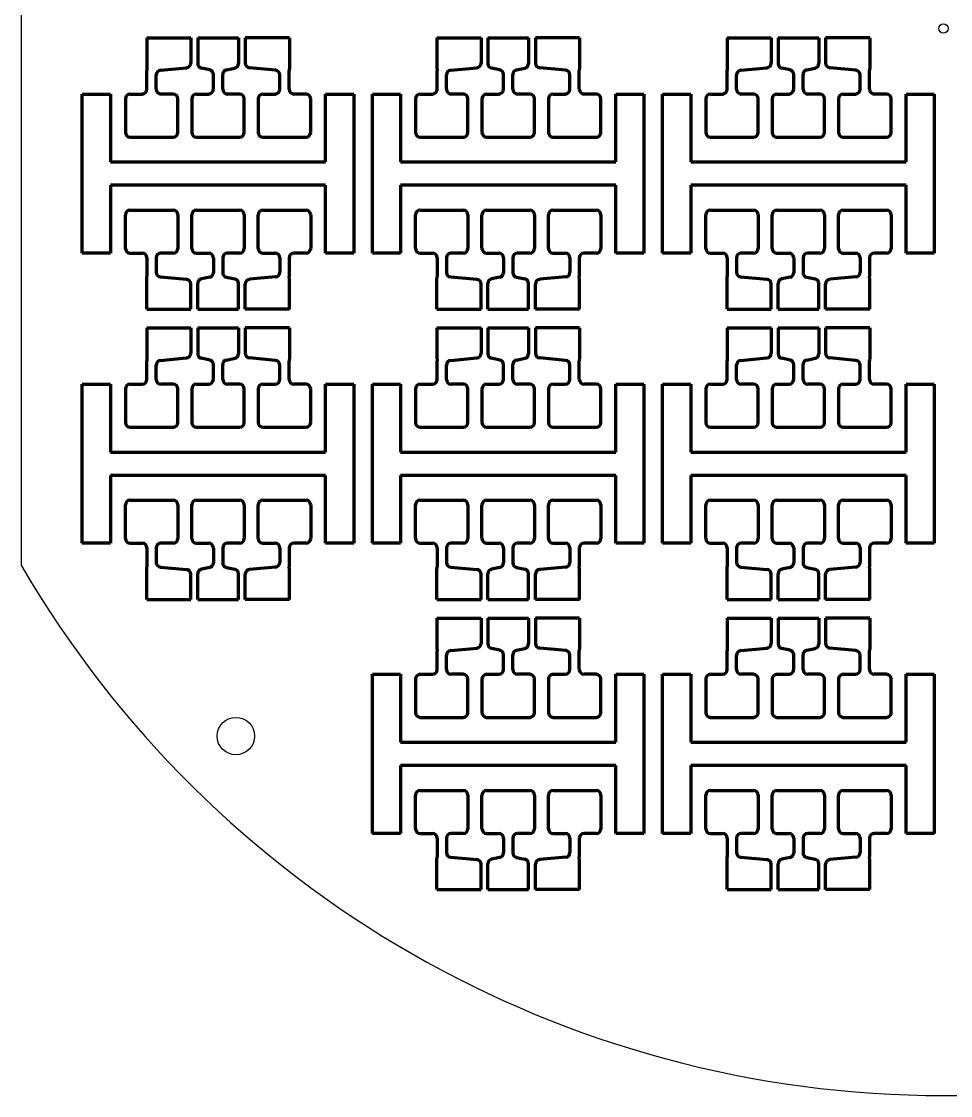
# Model space of a CAD drawing. Header units: millimetres. Extents: x 2005 to 2202, y 1694 to 1922.
# Drawn here: x 2005.4 to 2104.6, y 1693.7 to 1808.5 of the extents above; entities that cross this region are included whole.
import ezdxf

# ---------------------------------------------------------------- set-up
doc = ezdxf.new("R2010")
doc.units = ezdxf.units.MM
doc.layers.add('mask_hole', color=100, linetype='Continuous')
doc.layers.add('mask_outline', color=10, linetype='Continuous')
doc.layers.add('mask_stencil', color=30, linetype='Continuous', lineweight=70)

msp = doc.modelspace()

# ---------------------------------------------------------------- linework, layer by layer
at = {"layer": 'mask_hole'}
for centre, radius in [((2103.89, 1807.73), 0.5), ((2028.3, 1732.13), 2)]:
    msp.add_circle(centre, radius, dxfattribs=at)
at = {"layer": 'mask_outline'}
msp.add_line((2005.39, 1750.33), (2005.39, 1865.13), dxfattribs=at)
msp.add_arc((2103.89, 1807.73), 114, 210.2314, 329.7768, dxfattribs=at)
at = {"layer": 'mask_stencil'}
for p, q in [((2018.77, 1806.73), (2023.49, 1806.73)), ((2018.77, 1806.73), (2018.77, 1803.57)), ((2023.49, 1806.73), (2023.49, 1804.03)), ((2024.22, 1806.73), (2028.57, 1806.73)), ((2024.22, 1806.73), (2024.22, 1803.98)), ((2028.57, 1806.73), (2028.57, 1803.98)), ((2034.01, 1806.73), (2029.3, 1806.73)), ((2029.3, 1806.73), (2029.3, 1804.03)), ((2034.01, 1806.73), (2034.01, 1803.57)), ((2049.77, 1806.73), (2054.49, 1806.73)), ((2049.77, 1806.73), (2049.77, 1803.57)), ((2054.49, 1806.73), (2054.49, 1804.03)), ((2055.22, 1806.73), (2059.57, 1806.73)), ((2055.22, 1806.73), (2055.22, 1803.98)), ((2059.57, 1806.73), (2059.57, 1803.98)), ((2065.01, 1806.73), (2060.3, 1806.73)), ((2060.3, 1806.73), (2060.3, 1804.03)), ((2065.01, 1806.73), (2065.01, 1803.57)), ((2080.77, 1806.73), (2085.49, 1806.73)), ((2080.77, 1806.73), (2080.77, 1803.57)), ((2085.49, 1806.73), (2085.49, 1804.03)), ((2086.22, 1806.73), (2090.57, 1806.73)), ((2086.22, 1806.73), (2086.22, 1803.98)), ((2090.57, 1806.73), (2090.57, 1803.98)), ((2096.01, 1806.73), (2091.3, 1806.73)), ((2091.3, 1806.73), (2091.3, 1804.03)), ((2096.01, 1806.73), (2096.01, 1803.57)), ((2018.77, 1803.57), (2018.79, 1803.23)), ((2018.79, 1801.23), (2018.79, 1803.23)), ((2019.79, 1801.23), (2019.79, 1802.77)), ((2020.25, 1803.27), (2023.03, 1803.53)), ((2025.5, 1803.31), (2024.62, 1803.49)), ((2025.89, 1801.23), (2025.89, 1802.82)), ((2026.89, 1801.23), (2026.89, 1802.82)), ((2027.29, 1803.31), (2028.17, 1803.49)), ((2032.54, 1803.27), (2029.76, 1803.53)), ((2032.99, 1801.23), (2032.99, 1802.77)), ((2034.01, 1803.57), (2033.99, 1803.23)), ((2033.99, 1801.23), (2033.99, 1803.23)), ((2049.77, 1803.57), (2049.79, 1803.23)), ((2049.79, 1801.23), (2049.79, 1803.23)), ((2050.79, 1801.23), (2050.79, 1802.77)), ((2051.25, 1803.27), (2054.03, 1803.53)), ((2056.5, 1803.31), (2055.62, 1803.49)), ((2056.89, 1801.23), (2056.89, 1802.82)), ((2057.89, 1801.23), (2057.89, 1802.82)), ((2058.29, 1803.31), (2059.17, 1803.49)), ((2063.54, 1803.27), (2060.76, 1803.53)), ((2063.99, 1801.23), (2063.99, 1802.77)), ((2065.01, 1803.57), (2064.99, 1803.23)), ((2064.99, 1801.23), (2064.99, 1803.23)), ((2080.77, 1803.57), (2080.79, 1803.23)), ((2080.79, 1801.23), (2080.79, 1803.23)), ((2081.79, 1801.23), (2081.79, 1802.77)), ((2082.25, 1803.27), (2085.03, 1803.53)), ((2087.5, 1803.31), (2086.62, 1803.49)), ((2087.89, 1801.23), (2087.89, 1802.82)), ((2088.89, 1801.23), (2088.89, 1802.82)), ((2089.29, 1803.31), (2090.17, 1803.49)), ((2094.54, 1803.27), (2091.76, 1803.53)), ((2094.99, 1801.23), (2094.99, 1802.77)), ((2096.01, 1803.57), (2095.99, 1803.23)), ((2095.99, 1801.23), (2095.99, 1803.23)), ((2011.89, 1800.73), (2014.89, 1800.73)), ((2011.89, 1783.73), (2011.89, 1800.73)), ((2014.89, 1800.73), (2014.89, 1793.48)), ((2016.99, 1800.73), (2018.29, 1800.73)), ((2021.59, 1800.73), (2020.29, 1800.73)), ((2024.09, 1800.73), (2025.39, 1800.73)), ((2028.69, 1800.73), (2027.39, 1800.73)), ((2031.19, 1800.73), (2032.49, 1800.73)), ((2035.79, 1800.73), (2034.49, 1800.73)), ((2037.89, 1793.48), (2037.89, 1800.73)), ((2037.89, 1800.73), (2040.89, 1800.73)), ((2040.89, 1800.73), (2040.89, 1783.73)), ((2042.89, 1800.73), (2045.89, 1800.73)), ((2042.89, 1783.73), (2042.89, 1800.73)), ((2045.89, 1800.73), (2045.89, 1793.48)), ((2047.99, 1800.73), (2049.29, 1800.73)), ((2052.59, 1800.73), (2051.29, 1800.73)), ((2055.09, 1800.73), (2056.39, 1800.73)), ((2059.69, 1800.73), (2058.39, 1800.73)), ((2062.19, 1800.73), (2063.49, 1800.73)), ((2066.79, 1800.73), (2065.49, 1800.73)), ((2068.89, 1793.48), (2068.89, 1800.73)), ((2068.89, 1800.73), (2071.89, 1800.73)), ((2071.89, 1800.73), (2071.89, 1783.73)), ((2073.89, 1800.73), (2076.89, 1800.73)), ((2073.89, 1783.73), (2073.89, 1800.73)), ((2076.89, 1800.73), (2076.89, 1793.48)), ((2078.99, 1800.73), (2080.29, 1800.73)), ((2083.59, 1800.73), (2082.29, 1800.73)), ((2086.09, 1800.73), (2087.39, 1800.73)), ((2090.69, 1800.73), (2089.39, 1800.73)), ((2093.19, 1800.73), (2094.49, 1800.73)), ((2097.79, 1800.73), (2096.49, 1800.73)), ((2099.89, 1793.48), (2099.89, 1800.73)), ((2099.89, 1800.73), (2102.89, 1800.73)), ((2102.89, 1800.73), (2102.89, 1783.73)), ((2016.49, 1800.23), (2016.49, 1796.63)), ((2022.09, 1796.63), (2022.09, 1800.23)), ((2023.59, 1800.23), (2023.59, 1796.63)), ((2029.19, 1796.63), (2029.19, 1800.23)), ((2030.69, 1800.23), (2030.69, 1796.63)), ((2036.29, 1796.63), (2036.29, 1800.23)), ((2047.49, 1800.23), (2047.49, 1796.63)), ((2053.09, 1796.63), (2053.09, 1800.23)), ((2054.59, 1800.23), (2054.59, 1796.63)), ((2060.19, 1796.63), (2060.19, 1800.23)), ((2061.69, 1800.23), (2061.69, 1796.63)), ((2067.29, 1796.63), (2067.29, 1800.23)), ((2078.49, 1800.23), (2078.49, 1796.63)), ((2084.09, 1796.63), (2084.09, 1800.23)), ((2085.59, 1800.23), (2085.59, 1796.63)), ((2091.19, 1796.63), (2091.19, 1800.23)), ((2092.69, 1800.23), (2092.69, 1796.63)), ((2098.29, 1796.63), (2098.29, 1800.23)), ((2016.99, 1796.13), (2021.59, 1796.13)), ((2024.09, 1796.13), (2028.69, 1796.13)), ((2031.19, 1796.13), (2035.79, 1796.13)), ((2047.99, 1796.13), (2052.59, 1796.13)), ((2055.09, 1796.13), (2059.69, 1796.13)), ((2062.19, 1796.13), (2066.79, 1796.13)), ((2078.99, 1796.13), (2083.59, 1796.13)), ((2086.09, 1796.13), (2090.69, 1796.13)), ((2093.19, 1796.13), (2097.79, 1796.13)), ((2014.89, 1793.48), (2037.89, 1793.48)), ((2045.89, 1793.48), (2068.89, 1793.48)), ((2076.89, 1793.48), (2099.89, 1793.48)), ((2037.89, 1790.98), (2014.89, 1790.98)), ((2014.89, 1790.98), (2014.89, 1783.73)), ((2037.89, 1783.73), (2037.89, 1790.98)), ((2068.89, 1790.98), (2045.89, 1790.98)), ((2045.89, 1790.98), (2045.89, 1783.73)), ((2068.89, 1783.73), (2068.89, 1790.98)), ((2099.89, 1790.98), (2076.89, 1790.98)), ((2076.89, 1790.98), (2076.89, 1783.73)), ((2099.89, 1783.73), (2099.89, 1790.98)), ((2016.49, 1784.23), (2016.49, 1787.83)), ((2016.99, 1788.33), (2021.59, 1788.33)), ((2022.09, 1787.83), (2022.09, 1784.23)), ((2023.59, 1784.23), (2023.59, 1787.83)), ((2024.09, 1788.33), (2028.69, 1788.33)), ((2029.19, 1787.83), (2029.19, 1784.23)), ((2030.69, 1784.23), (2030.69, 1787.83)), ((2031.19, 1788.33), (2035.79, 1788.33)), ((2036.29, 1787.83), (2036.29, 1784.23)), ((2047.49, 1784.23), (2047.49, 1787.83)), ((2047.99, 1788.33), (2052.59, 1788.33)), ((2053.09, 1787.83), (2053.09, 1784.23)), ((2054.59, 1784.23), (2054.59, 1787.83)), ((2055.09, 1788.33), (2059.69, 1788.33)), ((2060.19, 1787.83), (2060.19, 1784.23)), ((2061.69, 1784.23), (2061.69, 1787.83)), ((2062.19, 1788.33), (2066.79, 1788.33)), ((2067.29, 1787.83), (2067.29, 1784.23)), ((2078.49, 1784.23), (2078.49, 1787.83)), ((2078.99, 1788.33), (2083.59, 1788.33)), ((2084.09, 1787.83), (2084.09, 1784.23)), ((2085.59, 1784.23), (2085.59, 1787.83)), ((2086.09, 1788.33), (2090.69, 1788.33)), ((2091.19, 1787.83), (2091.19, 1784.23)), ((2092.69, 1784.23), (2092.69, 1787.83)), ((2093.19, 1788.33), (2097.79, 1788.33)), ((2098.29, 1787.83), (2098.29, 1784.23)), ((2014.89, 1783.73), (2011.89, 1783.73)), ((2016.99, 1783.73), (2018.29, 1783.73)), ((2018.79, 1783.23), (2018.79, 1781.23)), ((2019.79, 1783.23), (2019.79, 1781.68)), ((2021.59, 1783.73), (2020.29, 1783.73)), ((2024.09, 1783.73), (2025.39, 1783.73)), ((2025.89, 1783.23), (2025.89, 1781.64)), ((2026.89, 1783.23), (2026.89, 1781.64)), ((2028.69, 1783.73), (2027.39, 1783.73)), ((2031.19, 1783.73), (2032.49, 1783.73)), ((2032.99, 1783.23), (2032.99, 1781.68)), ((2033.99, 1783.23), (2033.99, 1781.23)), ((2035.79, 1783.73), (2034.49, 1783.73)), ((2040.89, 1783.73), (2037.89, 1783.73)), ((2045.89, 1783.73), (2042.89, 1783.73)), ((2047.99, 1783.73), (2049.29, 1783.73)), ((2049.79, 1783.23), (2049.79, 1781.23)), ((2050.79, 1783.23), (2050.79, 1781.68)), ((2052.59, 1783.73), (2051.29, 1783.73)), ((2055.09, 1783.73), (2056.39, 1783.73)), ((2056.89, 1783.23), (2056.89, 1781.64)), ((2057.89, 1783.23), (2057.89, 1781.64)), ((2059.69, 1783.73), (2058.39, 1783.73)), ((2062.19, 1783.73), (2063.49, 1783.73)), ((2063.99, 1783.23), (2063.99, 1781.68)), ((2064.99, 1783.23), (2064.99, 1781.23)), ((2066.79, 1783.73), (2065.49, 1783.73)), ((2071.89, 1783.73), (2068.89, 1783.73)), ((2076.89, 1783.73), (2073.89, 1783.73)), ((2078.99, 1783.73), (2080.29, 1783.73)), ((2080.79, 1783.23), (2080.79, 1781.23)), ((2081.79, 1783.23), (2081.79, 1781.68)), ((2083.59, 1783.73), (2082.29, 1783.73)), ((2086.09, 1783.73), (2087.39, 1783.73)), ((2087.89, 1783.23), (2087.89, 1781.64)), ((2088.89, 1783.23), (2088.89, 1781.64)), ((2090.69, 1783.73), (2089.39, 1783.73)), ((2093.19, 1783.73), (2094.49, 1783.73)), ((2094.99, 1783.23), (2094.99, 1781.68)), ((2095.99, 1783.23), (2095.99, 1781.23)), ((2097.79, 1783.73), (2096.49, 1783.73)), ((2102.89, 1783.73), (2099.89, 1783.73)), ((2018.77, 1780.88), (2018.79, 1781.23)), ((2020.25, 1781.19), (2023.03, 1780.93)), ((2025.5, 1781.15), (2024.62, 1780.97)), ((2027.29, 1781.15), (2028.17, 1780.97)), ((2032.54, 1781.19), (2029.76, 1780.93)), ((2034.01, 1780.88), (2033.99, 1781.23)), ((2049.77, 1780.88), (2049.79, 1781.23)), ((2051.25, 1781.19), (2054.03, 1780.93)), ((2056.5, 1781.15), (2055.62, 1780.97)), ((2058.29, 1781.15), (2059.17, 1780.97)), ((2063.54, 1781.19), (2060.76, 1780.93)), ((2065.01, 1780.88), (2064.99, 1781.23)), ((2080.77, 1780.88), (2080.79, 1781.23)), ((2082.25, 1781.19), (2085.03, 1780.93)), ((2087.5, 1781.15), (2086.62, 1780.97)), ((2089.29, 1781.15), (2090.17, 1780.97)), ((2094.54, 1781.19), (2091.76, 1780.93)), ((2096.01, 1780.88), (2095.99, 1781.23)), ((2018.77, 1777.73), (2018.77, 1780.88)), ((2023.49, 1777.73), (2023.49, 1780.43)), ((2024.22, 1777.73), (2024.22, 1780.48)), ((2028.57, 1777.73), (2028.57, 1780.48)), ((2029.3, 1777.73), (2029.3, 1780.43)), ((2034.01, 1777.73), (2034.01, 1780.88)), ((2049.77, 1777.73), (2049.77, 1780.88)), ((2054.49, 1777.73), (2054.49, 1780.43)), ((2055.22, 1777.73), (2055.22, 1780.48)), ((2059.57, 1777.73), (2059.57, 1780.48)), ((2060.3, 1777.73), (2060.3, 1780.43)), ((2065.01, 1777.73), (2065.01, 1780.88)), ((2080.77, 1777.73), (2080.77, 1780.88)), ((2085.49, 1777.73), (2085.49, 1780.43)), ((2086.22, 1777.73), (2086.22, 1780.48)), ((2090.57, 1777.73), (2090.57, 1780.48)), ((2091.3, 1777.73), (2091.3, 1780.43)), ((2096.01, 1777.73), (2096.01, 1780.88)), ((2018.77, 1777.73), (2023.49, 1777.73)), ((2024.22, 1777.73), (2028.57, 1777.73)), ((2034.01, 1777.73), (2029.3, 1777.73)), ((2049.77, 1777.73), (2054.49, 1777.73)), ((2055.22, 1777.73), (2059.57, 1777.73)), ((2065.01, 1777.73), (2060.3, 1777.73)), ((2080.77, 1777.73), (2085.49, 1777.73)), ((2086.22, 1777.73), (2090.57, 1777.73)), ((2096.01, 1777.73), (2091.3, 1777.73)), ((2018.77, 1775.73), (2023.49, 1775.73)), ((2018.77, 1775.73), (2018.77, 1772.57)), ((2023.49, 1775.73), (2023.49, 1773.03)), ((2024.22, 1775.73), (2028.57, 1775.73)), ((2024.22, 1775.73), (2024.22, 1772.98)), ((2028.57, 1775.73), (2028.57, 1772.98)), ((2034.01, 1775.73), (2029.3, 1775.73)), ((2029.3, 1775.73), (2029.3, 1773.03)), ((2034.01, 1775.73), (2034.01, 1772.57)), ((2049.77, 1775.73), (2054.49, 1775.73)), ((2049.77, 1775.73), (2049.77, 1772.57)), ((2054.49, 1775.73), (2054.49, 1773.03)), ((2055.22, 1775.73), (2059.57, 1775.73)), ((2055.22, 1775.73), (2055.22, 1772.98)), ((2059.57, 1775.73), (2059.57, 1772.98)), ((2065.01, 1775.73), (2060.3, 1775.73)), ((2060.3, 1775.73), (2060.3, 1773.03)), ((2065.01, 1775.73), (2065.01, 1772.57)), ((2080.77, 1775.73), (2085.49, 1775.73)), ((2080.77, 1775.73), (2080.77, 1772.57)), ((2085.49, 1775.73), (2085.49, 1773.03)), ((2086.22, 1775.73), (2090.57, 1775.73)), ((2086.22, 1775.73), (2086.22, 1772.98)), ((2090.57, 1775.73), (2090.57, 1772.98)), ((2096.01, 1775.73), (2091.3, 1775.73)), ((2091.3, 1775.73), (2091.3, 1773.03)), ((2096.01, 1775.73), (2096.01, 1772.57)), ((2018.77, 1772.57), (2018.79, 1772.23)), ((2018.79, 1770.23), (2018.79, 1772.23)), ((2019.79, 1770.23), (2019.79, 1771.77)), ((2020.25, 1772.27), (2023.03, 1772.53)), ((2025.5, 1772.31), (2024.62, 1772.49)), ((2025.89, 1770.23), (2025.89, 1771.82)), ((2026.89, 1770.23), (2026.89, 1771.82)), ((2027.29, 1772.31), (2028.17, 1772.49)), ((2032.54, 1772.27), (2029.76, 1772.53)), ((2032.99, 1770.23), (2032.99, 1771.77)), ((2034.01, 1772.57), (2033.99, 1772.23)), ((2033.99, 1770.23), (2033.99, 1772.23)), ((2049.77, 1772.57), (2049.79, 1772.23)), ((2049.79, 1770.23), (2049.79, 1772.23)), ((2050.79, 1770.23), (2050.79, 1771.77)), ((2051.25, 1772.27), (2054.03, 1772.53)), ((2056.5, 1772.31), (2055.62, 1772.49)), ((2056.89, 1770.23), (2056.89, 1771.82)), ((2057.89, 1770.23), (2057.89, 1771.82)), ((2058.29, 1772.31), (2059.17, 1772.49)), ((2063.54, 1772.27), (2060.76, 1772.53)), ((2063.99, 1770.23), (2063.99, 1771.77)), ((2065.01, 1772.57), (2064.99, 1772.23)), ((2064.99, 1770.23), (2064.99, 1772.23)), ((2080.77, 1772.57), (2080.79, 1772.23)), ((2080.79, 1770.23), (2080.79, 1772.23)), ((2081.79, 1770.23), (2081.79, 1771.77)), ((2082.25, 1772.27), (2085.03, 1772.53)), ((2087.5, 1772.31), (2086.62, 1772.49)), ((2087.89, 1770.23), (2087.89, 1771.82)), ((2088.89, 1770.23), (2088.89, 1771.82)), ((2089.29, 1772.31), (2090.17, 1772.49)), ((2094.54, 1772.27), (2091.76, 1772.53)), ((2094.99, 1770.23), (2094.99, 1771.77)), ((2096.01, 1772.57), (2095.99, 1772.23)), ((2095.99, 1770.23), (2095.99, 1772.23)), ((2011.89, 1769.73), (2014.89, 1769.73)), ((2011.89, 1752.73), (2011.89, 1769.73)), ((2014.89, 1769.73), (2014.89, 1762.48)), ((2016.99, 1769.73), (2018.29, 1769.73)), ((2021.59, 1769.73), (2020.29, 1769.73)), ((2024.09, 1769.73), (2025.39, 1769.73)), ((2028.69, 1769.73), (2027.39, 1769.73)), ((2031.19, 1769.73), (2032.49, 1769.73)), ((2035.79, 1769.73), (2034.49, 1769.73)), ((2037.89, 1762.48), (2037.89, 1769.73)), ((2037.89, 1769.73), (2040.89, 1769.73)), ((2040.89, 1769.73), (2040.89, 1752.73)), ((2042.89, 1769.73), (2045.89, 1769.73)), ((2042.89, 1752.73), (2042.89, 1769.73)), ((2045.89, 1769.73), (2045.89, 1762.48)), ((2047.99, 1769.73), (2049.29, 1769.73)), ((2052.59, 1769.73), (2051.29, 1769.73)), ((2055.09, 1769.73), (2056.39, 1769.73)), ((2059.69, 1769.73), (2058.39, 1769.73)), ((2062.19, 1769.73), (2063.49, 1769.73)), ((2066.79, 1769.73), (2065.49, 1769.73)), ((2068.89, 1762.48), (2068.89, 1769.73)), ((2068.89, 1769.73), (2071.89, 1769.73)), ((2071.89, 1769.73), (2071.89, 1752.73)), ((2073.89, 1769.73), (2076.89, 1769.73)), ((2073.89, 1752.73), (2073.89, 1769.73)), ((2076.89, 1769.73), (2076.89, 1762.48)), ((2078.99, 1769.73), (2080.29, 1769.73)), ((2083.59, 1769.73), (2082.29, 1769.73)), ((2086.09, 1769.73), (2087.39, 1769.73)), ((2090.69, 1769.73), (2089.39, 1769.73)), ((2093.19, 1769.73), (2094.49, 1769.73)), ((2097.79, 1769.73), (2096.49, 1769.73)), ((2099.89, 1762.48), (2099.89, 1769.73)), ((2099.89, 1769.73), (2102.89, 1769.73)), ((2102.89, 1769.73), (2102.89, 1752.73)), ((2016.49, 1769.23), (2016.49, 1765.63)), ((2022.09, 1765.63), (2022.09, 1769.23)), ((2023.59, 1769.23), (2023.59, 1765.63)), ((2029.19, 1765.63), (2029.19, 1769.23)), ((2030.69, 1769.23), (2030.69, 1765.63)), ((2036.29, 1765.63), (2036.29, 1769.23)), ((2047.49, 1769.23), (2047.49, 1765.63)), ((2053.09, 1765.63), (2053.09, 1769.23)), ((2054.59, 1769.23), (2054.59, 1765.63)), ((2060.19, 1765.63), (2060.19, 1769.23)), ((2061.69, 1769.23), (2061.69, 1765.63)), ((2067.29, 1765.63), (2067.29, 1769.23)), ((2078.49, 1769.23), (2078.49, 1765.63)), ((2084.09, 1765.63), (2084.09, 1769.23)), ((2085.59, 1769.23), (2085.59, 1765.63)), ((2091.19, 1765.63), (2091.19, 1769.23)), ((2092.69, 1769.23), (2092.69, 1765.63)), ((2098.29, 1765.63), (2098.29, 1769.23)), ((2016.99, 1765.13), (2021.59, 1765.13)), ((2024.09, 1765.13), (2028.69, 1765.13)), ((2031.19, 1765.13), (2035.79, 1765.13)), ((2047.99, 1765.13), (2052.59, 1765.13)), ((2055.09, 1765.13), (2059.69, 1765.13)), ((2062.19, 1765.13), (2066.79, 1765.13)), ((2078.99, 1765.13), (2083.59, 1765.13)), ((2086.09, 1765.13), (2090.69, 1765.13)), ((2093.19, 1765.13), (2097.79, 1765.13)), ((2014.89, 1762.48), (2037.89, 1762.48)), ((2045.89, 1762.48), (2068.89, 1762.48)), ((2076.89, 1762.48), (2099.89, 1762.48)), ((2037.89, 1759.98), (2014.89, 1759.98)), ((2014.89, 1759.98), (2014.89, 1752.73)), ((2037.89, 1752.73), (2037.89, 1759.98)), ((2068.89, 1759.98), (2045.89, 1759.98)), ((2045.89, 1759.98), (2045.89, 1752.73)), ((2068.89, 1752.73), (2068.89, 1759.98)), ((2099.89, 1759.98), (2076.89, 1759.98)), ((2076.89, 1759.98), (2076.89, 1752.73)), ((2099.89, 1752.73), (2099.89, 1759.98)), ((2016.49, 1753.23), (2016.49, 1756.83)), ((2016.99, 1757.33), (2021.59, 1757.33)), ((2022.09, 1756.83), (2022.09, 1753.23)), ((2023.59, 1753.23), (2023.59, 1756.83)), ((2024.09, 1757.33), (2028.69, 1757.33)), ((2029.19, 1756.83), (2029.19, 1753.23)), ((2030.69, 1753.23), (2030.69, 1756.83)), ((2031.19, 1757.33), (2035.79, 1757.33)), ((2036.29, 1756.83), (2036.29, 1753.23)), ((2047.49, 1753.23), (2047.49, 1756.83)), ((2047.99, 1757.33), (2052.59, 1757.33)), ((2053.09, 1756.83), (2053.09, 1753.23)), ((2054.59, 1753.23), (2054.59, 1756.83)), ((2055.09, 1757.33), (2059.69, 1757.33)), ((2060.19, 1756.83), (2060.19, 1753.23)), ((2061.69, 1753.23), (2061.69, 1756.83)), ((2062.19, 1757.33), (2066.79, 1757.33)), ((2067.29, 1756.83), (2067.29, 1753.23)), ((2078.49, 1753.23), (2078.49, 1756.83)), ((2078.99, 1757.33), (2083.59, 1757.33)), ((2084.09, 1756.83), (2084.09, 1753.23)), ((2085.59, 1753.23), (2085.59, 1756.83)), ((2086.09, 1757.33), (2090.69, 1757.33)), ((2091.19, 1756.83), (2091.19, 1753.23)), ((2092.69, 1753.23), (2092.69, 1756.83)), ((2093.19, 1757.33), (2097.79, 1757.33)), ((2098.29, 1756.83), (2098.29, 1753.23)), ((2014.89, 1752.73), (2011.89, 1752.73)), ((2016.99, 1752.73), (2018.29, 1752.73)), ((2021.59, 1752.73), (2020.29, 1752.73)), ((2024.09, 1752.73), (2025.39, 1752.73)), ((2028.69, 1752.73), (2027.39, 1752.73)), ((2031.19, 1752.73), (2032.49, 1752.73)), ((2035.79, 1752.73), (2034.49, 1752.73)), ((2040.89, 1752.73), (2037.89, 1752.73)), ((2045.89, 1752.73), (2042.89, 1752.73)), ((2047.99, 1752.73), (2049.29, 1752.73)), ((2052.59, 1752.73), (2051.29, 1752.73)), ((2055.09, 1752.73), (2056.39, 1752.73)), ((2059.69, 1752.73), (2058.39, 1752.73)), ((2062.19, 1752.73), (2063.49, 1752.73)), ((2066.79, 1752.73), (2065.49, 1752.73)), ((2071.89, 1752.73), (2068.89, 1752.73)), ((2076.89, 1752.73), (2073.89, 1752.73)), ((2078.99, 1752.73), (2080.29, 1752.73)), ((2083.59, 1752.73), (2082.29, 1752.73)), ((2086.09, 1752.73), (2087.39, 1752.73)), ((2090.69, 1752.73), (2089.39, 1752.73)), ((2093.19, 1752.73), (2094.49, 1752.73)), ((2097.79, 1752.73), (2096.49, 1752.73)), ((2102.89, 1752.73), (2099.89, 1752.73)), ((2018.79, 1752.23), (2018.79, 1750.23)), ((2019.79, 1752.23), (2019.79, 1750.68)), ((2025.89, 1752.23), (2025.89, 1750.64)), ((2026.89, 1752.23), (2026.89, 1750.64)), ((2032.99, 1752.23), (2032.99, 1750.68)), ((2033.99, 1752.23), (2033.99, 1750.23)), ((2049.79, 1752.23), (2049.79, 1750.23)), ((2050.79, 1752.23), (2050.79, 1750.68)), ((2056.89, 1752.23), (2056.89, 1750.64)), ((2057.89, 1752.23), (2057.89, 1750.64)), ((2063.99, 1752.23), (2063.99, 1750.68)), ((2064.99, 1752.23), (2064.99, 1750.23)), ((2080.79, 1752.23), (2080.79, 1750.23)), ((2081.79, 1752.23), (2081.79, 1750.68)), ((2087.89, 1752.23), (2087.89, 1750.64)), ((2088.89, 1752.23), (2088.89, 1750.64)), ((2094.99, 1752.23), (2094.99, 1750.68)), ((2095.99, 1752.23), (2095.99, 1750.23)), ((2018.77, 1749.88), (2018.79, 1750.23)), ((2020.25, 1750.19), (2023.03, 1749.93)), ((2025.5, 1750.15), (2024.62, 1749.97)), ((2027.29, 1750.15), (2028.17, 1749.97)), ((2032.54, 1750.19), (2029.76, 1749.93)), ((2034.01, 1749.88), (2033.99, 1750.23)), ((2049.77, 1749.88), (2049.79, 1750.23)), ((2051.25, 1750.19), (2054.03, 1749.93)), ((2056.5, 1750.15), (2055.62, 1749.97)), ((2058.29, 1750.15), (2059.17, 1749.97)), ((2063.54, 1750.19), (2060.76, 1749.93)), ((2065.01, 1749.88), (2064.99, 1750.23)), ((2080.77, 1749.88), (2080.79, 1750.23)), ((2082.25, 1750.19), (2085.03, 1749.93)), ((2087.5, 1750.15), (2086.62, 1749.97)), ((2089.29, 1750.15), (2090.17, 1749.97)), ((2094.54, 1750.19), (2091.76, 1749.93)), ((2096.01, 1749.88), (2095.99, 1750.23)), ((2018.77, 1746.73), (2018.77, 1749.88)), ((2023.49, 1746.73), (2023.49, 1749.43)), ((2024.22, 1746.73), (2024.22, 1749.48)), ((2028.57, 1746.73), (2028.57, 1749.48)), ((2029.3, 1746.73), (2029.3, 1749.43)), ((2034.01, 1746.73), (2034.01, 1749.88)), ((2049.77, 1746.73), (2049.77, 1749.88)), ((2054.49, 1746.73), (2054.49, 1749.43)), ((2055.22, 1746.73), (2055.22, 1749.48)), ((2059.57, 1746.73), (2059.57, 1749.48)), ((2060.3, 1746.73), (2060.3, 1749.43)), ((2065.01, 1746.73), (2065.01, 1749.88)), ((2080.77, 1746.73), (2080.77, 1749.88)), ((2085.49, 1746.73), (2085.49, 1749.43)), ((2086.22, 1746.73), (2086.22, 1749.48)), ((2090.57, 1746.73), (2090.57, 1749.48)), ((2091.3, 1746.73), (2091.3, 1749.43)), ((2096.01, 1746.73), (2096.01, 1749.88)), ((2018.77, 1746.73), (2023.49, 1746.73)), ((2024.22, 1746.73), (2028.57, 1746.73)), ((2034.01, 1746.73), (2029.3, 1746.73)), ((2049.77, 1746.73), (2054.49, 1746.73)), ((2055.22, 1746.73), (2059.57, 1746.73)), ((2065.01, 1746.73), (2060.3, 1746.73)), ((2080.77, 1746.73), (2085.49, 1746.73)), ((2086.22, 1746.73), (2090.57, 1746.73)), ((2096.01, 1746.73), (2091.3, 1746.73)), ((2049.77, 1744.73), (2054.49, 1744.73)), ((2049.77, 1744.73), (2049.77, 1741.57)), ((2054.49, 1744.73), (2054.49, 1742.03)), ((2055.22, 1744.73), (2059.57, 1744.73)), ((2055.22, 1744.73), (2055.22, 1741.98)), ((2059.57, 1744.73), (2059.57, 1741.98)), ((2065.01, 1744.73), (2060.3, 1744.73)), ((2060.3, 1744.73), (2060.3, 1742.03)), ((2065.01, 1744.73), (2065.01, 1741.57)), ((2080.77, 1744.73), (2085.49, 1744.73)), ((2080.77, 1744.73), (2080.77, 1741.57)), ((2085.49, 1744.73), (2085.49, 1742.03)), ((2086.22, 1744.73), (2090.57, 1744.73)), ((2086.22, 1744.73), (2086.22, 1741.98)), ((2090.57, 1744.73), (2090.57, 1741.98)), ((2096.01, 1744.73), (2091.3, 1744.73)), ((2091.3, 1744.73), (2091.3, 1742.03)), ((2096.01, 1744.73), (2096.01, 1741.57)), ((2049.77, 1741.57), (2049.79, 1741.23)), ((2049.79, 1739.23), (2049.79, 1741.23)), ((2050.79, 1739.23), (2050.79, 1740.77)), ((2051.25, 1741.27), (2054.03, 1741.53)), ((2056.5, 1741.31), (2055.62, 1741.49)), ((2056.89, 1739.23), (2056.89, 1740.82)), ((2057.89, 1739.23), (2057.89, 1740.82)), ((2058.29, 1741.31), (2059.17, 1741.49)), ((2063.54, 1741.27), (2060.76, 1741.53)), ((2063.99, 1739.23), (2063.99, 1740.77)), ((2065.01, 1741.57), (2064.99, 1741.23)), ((2064.99, 1739.23), (2064.99, 1741.23)), ((2080.77, 1741.57), (2080.79, 1741.23)), ((2080.79, 1739.23), (2080.79, 1741.23)), ((2081.79, 1739.23), (2081.79, 1740.77)), ((2082.25, 1741.27), (2085.03, 1741.53)), ((2087.5, 1741.31), (2086.62, 1741.49)), ((2087.89, 1739.23), (2087.89, 1740.82)), ((2088.89, 1739.23), (2088.89, 1740.82)), ((2089.29, 1741.31), (2090.17, 1741.49)), ((2094.54, 1741.27), (2091.76, 1741.53)), ((2094.99, 1739.23), (2094.99, 1740.77)), ((2096.01, 1741.57), (2095.99, 1741.23)), ((2095.99, 1739.23), (2095.99, 1741.23)), ((2042.89, 1738.73), (2045.89, 1738.73)), ((2042.89, 1721.73), (2042.89, 1738.73)), ((2045.89, 1738.73), (2045.89, 1731.48)), ((2047.99, 1738.73), (2049.29, 1738.73)), ((2052.59, 1738.73), (2051.29, 1738.73)), ((2055.09, 1738.73), (2056.39, 1738.73)), ((2059.69, 1738.73), (2058.39, 1738.73)), ((2062.19, 1738.73), (2063.49, 1738.73)), ((2066.79, 1738.73), (2065.49, 1738.73)), ((2068.89, 1731.48), (2068.89, 1738.73)), ((2068.89, 1738.73), (2071.89, 1738.73)), ((2071.89, 1738.73), (2071.89, 1721.73)), ((2073.89, 1738.73), (2076.89, 1738.73)), ((2073.89, 1721.73), (2073.89, 1738.73)), ((2076.89, 1738.73), (2076.89, 1731.48)), ((2078.99, 1738.73), (2080.29, 1738.73)), ((2083.59, 1738.73), (2082.29, 1738.73)), ((2086.09, 1738.73), (2087.39, 1738.73)), ((2090.69, 1738.73), (2089.39, 1738.73)), ((2093.19, 1738.73), (2094.49, 1738.73)), ((2097.79, 1738.73), (2096.49, 1738.73)), ((2099.89, 1731.48), (2099.89, 1738.73)), ((2099.89, 1738.73), (2102.89, 1738.73)), ((2102.89, 1738.73), (2102.89, 1721.73)), ((2047.49, 1738.23), (2047.49, 1734.63)), ((2053.09, 1734.63), (2053.09, 1738.23)), ((2054.59, 1738.23), (2054.59, 1734.63)), ((2060.19, 1734.63), (2060.19, 1738.23)), ((2061.69, 1738.23), (2061.69, 1734.63)), ((2067.29, 1734.63), (2067.29, 1738.23)), ((2078.49, 1738.23), (2078.49, 1734.63)), ((2084.09, 1734.63), (2084.09, 1738.23)), ((2085.59, 1738.23), (2085.59, 1734.63)), ((2091.19, 1734.63), (2091.19, 1738.23)), ((2092.69, 1738.23), (2092.69, 1734.63)), ((2098.29, 1734.63), (2098.29, 1738.23)), ((2047.99, 1734.13), (2052.59, 1734.13)), ((2055.09, 1734.13), (2059.69, 1734.13)), ((2062.19, 1734.13), (2066.79, 1734.13)), ((2078.99, 1734.13), (2083.59, 1734.13)), ((2086.09, 1734.13), (2090.69, 1734.13)), ((2093.19, 1734.13), (2097.79, 1734.13)), ((2045.89, 1731.48), (2068.89, 1731.48)), ((2076.89, 1731.48), (2099.89, 1731.48)), ((2068.89, 1728.98), (2045.89, 1728.98)), ((2045.89, 1728.98), (2045.89, 1721.73)), ((2068.89, 1721.73), (2068.89, 1728.98)), ((2099.89, 1728.98), (2076.89, 1728.98)), ((2076.89, 1728.98), (2076.89, 1721.73)), ((2099.89, 1721.73), (2099.89, 1728.98)), ((2047.99, 1726.33), (2052.59, 1726.33)), ((2055.09, 1726.33), (2059.69, 1726.33)), ((2062.19, 1726.33), (2066.79, 1726.33)), ((2078.99, 1726.33), (2083.59, 1726.33)), ((2086.09, 1726.33), (2090.69, 1726.33)), ((2093.19, 1726.33), (2097.79, 1726.33)), ((2047.49, 1722.23), (2047.49, 1725.83)), ((2053.09, 1725.83), (2053.09, 1722.23)), ((2054.59, 1722.23), (2054.59, 1725.83)), ((2060.19, 1725.83), (2060.19, 1722.23)), ((2061.69, 1722.23), (2061.69, 1725.83)), ((2067.29, 1725.83), (2067.29, 1722.23)), ((2078.49, 1722.23), (2078.49, 1725.83)), ((2084.09, 1725.83), (2084.09, 1722.23)), ((2085.59, 1722.23), (2085.59, 1725.83)), ((2091.19, 1725.83), (2091.19, 1722.23)), ((2092.69, 1722.23), (2092.69, 1725.83)), ((2098.29, 1725.83), (2098.29, 1722.23)), ((2045.89, 1721.73), (2042.89, 1721.73)), ((2047.99, 1721.73), (2049.29, 1721.73)), ((2052.59, 1721.73), (2051.29, 1721.73)), ((2055.09, 1721.73), (2056.39, 1721.73)), ((2059.69, 1721.73), (2058.39, 1721.73)), ((2062.19, 1721.73), (2063.49, 1721.73)), ((2066.79, 1721.73), (2065.49, 1721.73)), ((2071.89, 1721.73), (2068.89, 1721.73)), ((2076.89, 1721.73), (2073.89, 1721.73)), ((2078.99, 1721.73), (2080.29, 1721.73)), ((2083.59, 1721.73), (2082.29, 1721.73)), ((2086.09, 1721.73), (2087.39, 1721.73)), ((2090.69, 1721.73), (2089.39, 1721.73)), ((2093.19, 1721.73), (2094.49, 1721.73)), ((2097.79, 1721.73), (2096.49, 1721.73)), ((2102.89, 1721.73), (2099.89, 1721.73)), ((2049.79, 1721.23), (2049.79, 1719.23)), ((2050.79, 1721.23), (2050.79, 1719.68)), ((2056.89, 1721.23), (2056.89, 1719.64)), ((2057.89, 1721.23), (2057.89, 1719.64)), ((2063.99, 1721.23), (2063.99, 1719.68)), ((2064.99, 1721.23), (2064.99, 1719.23)), ((2080.79, 1721.23), (2080.79, 1719.23)), ((2081.79, 1721.23), (2081.79, 1719.68)), ((2087.89, 1721.23), (2087.89, 1719.64)), ((2088.89, 1721.23), (2088.89, 1719.64)), ((2094.99, 1721.23), (2094.99, 1719.68)), ((2095.99, 1721.23), (2095.99, 1719.23)), ((2049.77, 1718.88), (2049.79, 1719.23)), ((2051.25, 1719.19), (2054.03, 1718.93)), ((2056.5, 1719.15), (2055.62, 1718.97)), ((2058.29, 1719.15), (2059.17, 1718.97)), ((2063.54, 1719.19), (2060.76, 1718.93)), ((2065.01, 1718.88), (2064.99, 1719.23)), ((2080.77, 1718.88), (2080.79, 1719.23)), ((2082.25, 1719.19), (2085.03, 1718.93)), ((2087.5, 1719.15), (2086.62, 1718.97)), ((2089.29, 1719.15), (2090.17, 1718.97)), ((2094.54, 1719.19), (2091.76, 1718.93)), ((2096.01, 1718.88), (2095.99, 1719.23)), ((2049.77, 1715.73), (2049.77, 1718.88)), ((2054.49, 1715.73), (2054.49, 1718.43)), ((2055.22, 1715.73), (2055.22, 1718.48)), ((2059.57, 1715.73), (2059.57, 1718.48)), ((2060.3, 1715.73), (2060.3, 1718.43)), ((2065.01, 1715.73), (2065.01, 1718.88)), ((2080.77, 1715.73), (2080.77, 1718.88)), ((2085.49, 1715.73), (2085.49, 1718.43)), ((2086.22, 1715.73), (2086.22, 1718.48)), ((2090.57, 1715.73), (2090.57, 1718.48)), ((2091.3, 1715.73), (2091.3, 1718.43)), ((2096.01, 1715.73), (2096.01, 1718.88)), ((2049.77, 1715.73), (2054.49, 1715.73)), ((2055.22, 1715.73), (2059.57, 1715.73)), ((2065.01, 1715.73), (2060.3, 1715.73)), ((2080.77, 1715.73), (2085.49, 1715.73)), ((2086.22, 1715.73), (2090.57, 1715.73)), ((2096.01, 1715.73), (2091.3, 1715.73))]:
    msp.add_line(p, q, dxfattribs=at)
for centre, start, end in [((2022.99, 1804.03), 275.3386, 360), ((2024.72, 1803.98), 180, 258.3428), ((2028.07, 1803.98), 281.6572, 0), ((2029.8, 1804.03), 180, 264.6614), ((2053.99, 1804.03), 275.3386, 360), ((2055.72, 1803.98), 180, 258.3428), ((2059.07, 1803.98), 281.6572, 0), ((2060.8, 1804.03), 180, 264.6614), ((2084.99, 1804.03), 275.3386, 360), ((2086.72, 1803.98), 180, 258.3428), ((2090.07, 1803.98), 281.6572, 0), ((2091.8, 1804.03), 180, 264.6614), ((2020.29, 1802.77), 95.3386, 179.9989), ((2025.39, 1802.82), 0, 78.3428), ((2027.39, 1802.82), 101.6572, 179.9988), ((2032.49, 1802.77), 0.0011, 84.6614), ((2051.29, 1802.77), 95.3386, 179.9989), ((2056.39, 1802.82), 0, 78.3428), ((2058.39, 1802.82), 101.6572, 179.9988), ((2063.49, 1802.77), 0.0011, 84.6614), ((2082.29, 1802.77), 95.3386, 179.9989), ((2087.39, 1802.82), 0, 78.3428), ((2089.39, 1802.82), 101.6572, 179.9988), ((2094.49, 1802.77), 0.0011, 84.6614), ((2016.99, 1800.23), 90, 180), ((2018.29, 1801.23), 270, 0), ((2020.29, 1801.23), 180, 270), ((2021.59, 1800.23), 0, 90), ((2024.09, 1800.23), 90, 180), ((2025.39, 1801.23), 270, 0), ((2027.39, 1801.23), 180, 270), ((2028.69, 1800.23), 0, 90), ((2031.19, 1800.23), 90, 180), ((2032.49, 1801.23), 270, 0), ((2034.49, 1801.23), 180, 270), ((2035.79, 1800.23), 0, 90), ((2047.99, 1800.23), 90, 180), ((2049.29, 1801.23), 270, 0), ((2051.29, 1801.23), 180, 270), ((2052.59, 1800.23), 0, 90), ((2055.09, 1800.23), 90, 180), ((2056.39, 1801.23), 270, 0), ((2058.39, 1801.23), 180, 270), ((2059.69, 1800.23), 0, 90), ((2062.19, 1800.23), 90, 180), ((2063.49, 1801.23), 270, 0), ((2065.49, 1801.23), 180, 270), ((2066.79, 1800.23), 0, 90), ((2078.99, 1800.23), 90, 180), ((2080.29, 1801.23), 270, 0), ((2082.29, 1801.23), 180, 270), ((2083.59, 1800.23), 0, 90), ((2086.09, 1800.23), 90, 180), ((2087.39, 1801.23), 270, 0), ((2089.39, 1801.23), 180, 270), ((2090.69, 1800.23), 0, 90), ((2093.19, 1800.23), 90, 180), ((2094.49, 1801.23), 270, 0), ((2096.49, 1801.23), 180, 270), ((2097.79, 1800.23), 0, 90), ((2016.99, 1796.63), 180, 270), ((2021.59, 1796.63), 270, 0), ((2024.09, 1796.63), 180, 270), ((2028.69, 1796.63), 270, 0), ((2031.19, 1796.63), 180, 270), ((2035.79, 1796.63), 270, 0), ((2047.99, 1796.63), 180, 270), ((2052.59, 1796.63), 270, 0), ((2055.09, 1796.63), 180, 270), ((2059.69, 1796.63), 270, 0), ((2062.19, 1796.63), 180, 270), ((2066.79, 1796.63), 270, 0), ((2078.99, 1796.63), 180, 270), ((2083.59, 1796.63), 270, 0), ((2086.09, 1796.63), 180, 270), ((2090.69, 1796.63), 270, 0), ((2093.19, 1796.63), 180, 270), ((2097.79, 1796.63), 270, 0), ((2016.99, 1787.83), 90, 180), ((2021.59, 1787.83), 0, 90), ((2024.09, 1787.83), 90, 180), ((2028.69, 1787.83), 0, 90), ((2031.19, 1787.83), 90, 180), ((2035.79, 1787.83), 0, 90), ((2047.99, 1787.83), 90, 180), ((2052.59, 1787.83), 0, 90), ((2055.09, 1787.83), 90, 180), ((2059.69, 1787.83), 0, 90), ((2062.19, 1787.83), 90, 180), ((2066.79, 1787.83), 0, 90), ((2078.99, 1787.83), 90, 180), ((2083.59, 1787.83), 0, 90), ((2086.09, 1787.83), 90, 180), ((2090.69, 1787.83), 0, 90), ((2093.19, 1787.83), 90, 180), ((2097.79, 1787.83), 0, 90), ((2016.99, 1784.23), 180, 270), ((2018.29, 1783.23), 0, 90), ((2020.29, 1783.23), 90, 180), ((2021.59, 1784.23), 270, 0), ((2024.09, 1784.23), 180, 270), ((2025.39, 1783.23), 0, 90), ((2027.39, 1783.23), 90, 180), ((2028.69, 1784.23), 270, 0), ((2031.19, 1784.23), 180, 270), ((2032.49, 1783.23), 0, 90), ((2034.49, 1783.23), 90, 180), ((2035.79, 1784.23), 270, 0), ((2047.99, 1784.23), 180, 270), ((2049.29, 1783.23), 0, 90), ((2051.29, 1783.23), 90, 180), ((2052.59, 1784.23), 270, 0), ((2055.09, 1784.23), 180, 270), ((2056.39, 1783.23), 0, 90), ((2058.39, 1783.23), 90, 180), ((2059.69, 1784.23), 270, 0), ((2062.19, 1784.23), 180, 270), ((2063.49, 1783.23), 0, 90), ((2065.49, 1783.23), 90, 180), ((2066.79, 1784.23), 270, 0), ((2078.99, 1784.23), 180, 270), ((2080.29, 1783.23), 0, 90), ((2082.29, 1783.23), 90, 180), ((2083.59, 1784.23), 270, 0), ((2086.09, 1784.23), 180, 270), ((2087.39, 1783.23), 0, 90), ((2089.39, 1783.23), 90, 180), ((2090.69, 1784.23), 270, 0), ((2093.19, 1784.23), 180, 270), ((2094.49, 1783.23), 0, 90), ((2096.49, 1783.23), 90, 180), ((2097.79, 1784.23), 270, 0), ((2020.29, 1781.68), 180.0011, 264.6614), ((2022.99, 1780.43), 0, 84.6614), ((2024.72, 1780.48), 101.6572, 180), ((2025.39, 1781.64), 281.6572, 0), ((2027.39, 1781.64), 180.0012, 258.3428), ((2028.07, 1780.48), 0, 78.3428), ((2029.8, 1780.43), 95.3386, 180), ((2032.49, 1781.68), 275.3386, 359.9989), ((2051.29, 1781.68), 180.0011, 264.6614), ((2053.99, 1780.43), 0, 84.6614), ((2055.72, 1780.48), 101.6572, 180), ((2056.39, 1781.64), 281.6572, 0), ((2058.39, 1781.64), 180.0012, 258.3428), ((2059.07, 1780.48), 0, 78.3428), ((2060.8, 1780.43), 95.3386, 180), ((2063.49, 1781.68), 275.3386, 359.9989), ((2082.29, 1781.68), 180.0011, 264.6614), ((2084.99, 1780.43), 0, 84.6614), ((2086.72, 1780.48), 101.6572, 180), ((2087.39, 1781.64), 281.6572, 0), ((2089.39, 1781.64), 180.0012, 258.3428), ((2090.07, 1780.48), 0, 78.3428), ((2091.8, 1780.43), 95.3386, 180), ((2094.49, 1781.68), 275.3386, 359.9989), ((2022.99, 1773.03), 275.3386, 360), ((2024.72, 1772.98), 180, 258.3428), ((2028.07, 1772.98), 281.6572, 0), ((2029.8, 1773.03), 180, 264.6614), ((2053.99, 1773.03), 275.3386, 360), ((2055.72, 1772.98), 180, 258.3428), ((2059.07, 1772.98), 281.6572, 0), ((2060.8, 1773.03), 180, 264.6614), ((2084.99, 1773.03), 275.3386, 360), ((2086.72, 1772.98), 180, 258.3428), ((2090.07, 1772.98), 281.6572, 0), ((2091.8, 1773.03), 180, 264.6614), ((2020.29, 1771.77), 95.3386, 179.9989), ((2025.39, 1771.82), 0, 78.3428), ((2027.39, 1771.82), 101.6572, 179.9988), ((2032.49, 1771.77), 0.0011, 84.6614), ((2051.29, 1771.77), 95.3386, 179.9989), ((2056.39, 1771.82), 0, 78.3428), ((2058.39, 1771.82), 101.6572, 179.9988), ((2063.49, 1771.77), 0.0011, 84.6614), ((2082.29, 1771.77), 95.3386, 179.9989), ((2087.39, 1771.82), 0, 78.3428), ((2089.39, 1771.82), 101.6572, 179.9988), ((2094.49, 1771.77), 0.0011, 84.6614), ((2016.99, 1769.23), 90, 180), ((2018.29, 1770.23), 270, 0), ((2020.29, 1770.23), 180, 270), ((2021.59, 1769.23), 0, 90), ((2024.09, 1769.23), 90, 180), ((2025.39, 1770.23), 270, 0), ((2027.39, 1770.23), 180, 270), ((2028.69, 1769.23), 0, 90), ((2031.19, 1769.23), 90, 180), ((2032.49, 1770.23), 270, 0), ((2034.49, 1770.23), 180, 270), ((2035.79, 1769.23), 0, 90), ((2047.99, 1769.23), 90, 180), ((2049.29, 1770.23), 270, 0), ((2051.29, 1770.23), 180, 270), ((2052.59, 1769.23), 0, 90), ((2055.09, 1769.23), 90, 180), ((2056.39, 1770.23), 270, 0), ((2058.39, 1770.23), 180, 270), ((2059.69, 1769.23), 0, 90), ((2062.19, 1769.23), 90, 180), ((2063.49, 1770.23), 270, 0), ((2065.49, 1770.23), 180, 270), ((2066.79, 1769.23), 0, 90), ((2078.99, 1769.23), 90, 180), ((2080.29, 1770.23), 270, 0), ((2082.29, 1770.23), 180, 270), ((2083.59, 1769.23), 0, 90), ((2086.09, 1769.23), 90, 180), ((2087.39, 1770.23), 270, 0), ((2089.39, 1770.23), 180, 270), ((2090.69, 1769.23), 0, 90), ((2093.19, 1769.23), 90, 180), ((2094.49, 1770.23), 270, 0), ((2096.49, 1770.23), 180, 270), ((2097.79, 1769.23), 0, 90), ((2016.99, 1765.63), 180, 270), ((2021.59, 1765.63), 270, 0), ((2024.09, 1765.63), 180, 270), ((2028.69, 1765.63), 270, 0), ((2031.19, 1765.63), 180, 270), ((2035.79, 1765.63), 270, 0), ((2047.99, 1765.63), 180, 270), ((2052.59, 1765.63), 270, 0), ((2055.09, 1765.63), 180, 270), ((2059.69, 1765.63), 270, 0), ((2062.19, 1765.63), 180, 270), ((2066.79, 1765.63), 270, 0), ((2078.99, 1765.63), 180, 270), ((2083.59, 1765.63), 270, 0), ((2086.09, 1765.63), 180, 270), ((2090.69, 1765.63), 270, 0), ((2093.19, 1765.63), 180, 270), ((2097.79, 1765.63), 270, 0), ((2016.99, 1756.83), 90, 180), ((2021.59, 1756.83), 0, 90), ((2024.09, 1756.83), 90, 180), ((2028.69, 1756.83), 0, 90), ((2031.19, 1756.83), 90, 180), ((2035.79, 1756.83), 0, 90), ((2047.99, 1756.83), 90, 180), ((2052.59, 1756.83), 0, 90), ((2055.09, 1756.83), 90, 180), ((2059.69, 1756.83), 0, 90), ((2062.19, 1756.83), 90, 180), ((2066.79, 1756.83), 0, 90), ((2078.99, 1756.83), 90, 180), ((2083.59, 1756.83), 0, 90), ((2086.09, 1756.83), 90, 180), ((2090.69, 1756.83), 0, 90), ((2093.19, 1756.83), 90, 180), ((2097.79, 1756.83), 0, 90), ((2016.99, 1753.23), 180, 270), ((2018.29, 1752.23), 0, 90), ((2020.29, 1752.23), 90, 180), ((2021.59, 1753.23), 270, 0), ((2024.09, 1753.23), 180, 270), ((2025.39, 1752.23), 0, 90), ((2027.39, 1752.23), 90, 180), ((2028.69, 1753.23), 270, 0), ((2031.19, 1753.23), 180, 270), ((2032.49, 1752.23), 0, 90), ((2034.49, 1752.23), 90, 180), ((2035.79, 1753.23), 270, 0), ((2047.99, 1753.23), 180, 270), ((2049.29, 1752.23), 0, 90), ((2051.29, 1752.23), 90, 180), ((2052.59, 1753.23), 270, 0), ((2055.09, 1753.23), 180, 270), ((2056.39, 1752.23), 0, 90), ((2058.39, 1752.23), 90, 180), ((2059.69, 1753.23), 270, 0), ((2062.19, 1753.23), 180, 270), ((2063.49, 1752.23), 0, 90), ((2065.49, 1752.23), 90, 180), ((2066.79, 1753.23), 270, 0), ((2078.99, 1753.23), 180, 270), ((2080.29, 1752.23), 0, 90), ((2082.29, 1752.23), 90, 180), ((2083.59, 1753.23), 270, 0), ((2086.09, 1753.23), 180, 270), ((2087.39, 1752.23), 0, 90), ((2089.39, 1752.23), 90, 180), ((2090.69, 1753.23), 270, 0), ((2093.19, 1753.23), 180, 270), ((2094.49, 1752.23), 0, 90), ((2096.49, 1752.23), 90, 180), ((2097.79, 1753.23), 270, 0), ((2020.29, 1750.68), 180.0011, 264.6614), ((2024.72, 1749.48), 101.6572, 180), ((2025.39, 1750.64), 281.6572, 0), ((2027.39, 1750.64), 180.0012, 258.3428), ((2028.07, 1749.48), 0, 78.3428), ((2032.49, 1750.68), 275.3386, 359.9989), ((2051.29, 1750.68), 180.0011, 264.6614), ((2055.72, 1749.48), 101.6572, 180), ((2056.39, 1750.64), 281.6572, 0), ((2058.39, 1750.64), 180.0012, 258.3428), ((2059.07, 1749.48), 0, 78.3428), ((2063.49, 1750.68), 275.3386, 359.9989), ((2082.29, 1750.68), 180.0011, 264.6614), ((2086.72, 1749.48), 101.6572, 180), ((2087.39, 1750.64), 281.6572, 0), ((2089.39, 1750.64), 180.0012, 258.3428), ((2090.07, 1749.48), 0, 78.3428), ((2094.49, 1750.68), 275.3386, 359.9989), ((2022.99, 1749.43), 0, 84.6614), ((2029.8, 1749.43), 95.3386, 180), ((2053.99, 1749.43), 0, 84.6614), ((2060.8, 1749.43), 95.3386, 180), ((2084.99, 1749.43), 0, 84.6614), ((2091.8, 1749.43), 95.3386, 180), ((2053.99, 1742.03), 275.3386, 360), ((2055.72, 1741.98), 180, 258.3428), ((2059.07, 1741.98), 281.6572, 0), ((2060.8, 1742.03), 180, 264.6614), ((2084.99, 1742.03), 275.3386, 360), ((2086.72, 1741.98), 180, 258.3428), ((2090.07, 1741.98), 281.6572, 0), ((2091.8, 1742.03), 180, 264.6614), ((2051.29, 1740.77), 95.3386, 179.9989), ((2056.39, 1740.82), 0, 78.3428), ((2058.39, 1740.82), 101.6572, 179.9988), ((2063.49, 1740.77), 0.0011, 84.6614), ((2082.29, 1740.77), 95.3386, 179.9989), ((2087.39, 1740.82), 0, 78.3428), ((2089.39, 1740.82), 101.6572, 179.9988), ((2094.49, 1740.77), 0.0011, 84.6614), ((2047.99, 1738.23), 90, 180), ((2049.29, 1739.23), 270, 0), ((2051.29, 1739.23), 180, 270), ((2052.59, 1738.23), 0, 90), ((2055.09, 1738.23), 90, 180), ((2056.39, 1739.23), 270, 0), ((2058.39, 1739.23), 180, 270), ((2059.69, 1738.23), 0, 90), ((2062.19, 1738.23), 90, 180), ((2063.49, 1739.23), 270, 0), ((2065.49, 1739.23), 180, 270), ((2066.79, 1738.23), 0, 90), ((2078.99, 1738.23), 90, 180), ((2080.29, 1739.23), 270, 0), ((2082.29, 1739.23), 180, 270), ((2083.59, 1738.23), 0, 90), ((2086.09, 1738.23), 90, 180), ((2087.39, 1739.23), 270, 0), ((2089.39, 1739.23), 180, 270), ((2090.69, 1738.23), 0, 90), ((2093.19, 1738.23), 90, 180), ((2094.49, 1739.23), 270, 0), ((2096.49, 1739.23), 180, 270), ((2097.79, 1738.23), 0, 90), ((2047.99, 1734.63), 180, 270), ((2052.59, 1734.63), 270, 0), ((2055.09, 1734.63), 180, 270), ((2059.69, 1734.63), 270, 0), ((2062.19, 1734.63), 180, 270), ((2066.79, 1734.63), 270, 0), ((2078.99, 1734.63), 180, 270), ((2083.59, 1734.63), 270, 0), ((2086.09, 1734.63), 180, 270), ((2090.69, 1734.63), 270, 0), ((2093.19, 1734.63), 180, 270), ((2097.79, 1734.63), 270, 0), ((2047.99, 1725.83), 90, 180), ((2052.59, 1725.83), 0, 90), ((2055.09, 1725.83), 90, 180), ((2059.69, 1725.83), 0, 90), ((2062.19, 1725.83), 90, 180), ((2066.79, 1725.83), 0, 90), ((2078.99, 1725.83), 90, 180), ((2083.59, 1725.83), 0, 90), ((2086.09, 1725.83), 90, 180), ((2090.69, 1725.83), 0, 90), ((2093.19, 1725.83), 90, 180), ((2097.79, 1725.83), 0, 90), ((2047.99, 1722.23), 180, 270), ((2049.29, 1721.23), 0, 90), ((2051.29, 1721.23), 90, 180), ((2052.59, 1722.23), 270, 0), ((2055.09, 1722.23), 180, 270), ((2056.39, 1721.23), 0, 90), ((2058.39, 1721.23), 90, 180), ((2059.69, 1722.23), 270, 0), ((2062.19, 1722.23), 180, 270), ((2063.49, 1721.23), 0, 90), ((2065.49, 1721.23), 90, 180), ((2066.79, 1722.23), 270, 0), ((2078.99, 1722.23), 180, 270), ((2080.29, 1721.23), 0, 90), ((2082.29, 1721.23), 90, 180), ((2083.59, 1722.23), 270, 0), ((2086.09, 1722.23), 180, 270), ((2087.39, 1721.23), 0, 90), ((2089.39, 1721.23), 90, 180), ((2090.69, 1722.23), 270, 0), ((2093.19, 1722.23), 180, 270), ((2094.49, 1721.23), 0, 90), ((2096.49, 1721.23), 90, 180), ((2097.79, 1722.23), 270, 0), ((2051.29, 1719.68), 180.0011, 264.6614), ((2055.72, 1718.48), 101.6572, 180), ((2056.39, 1719.64), 281.6572, 0), ((2058.39, 1719.64), 180.0012, 258.3428), ((2059.07, 1718.48), 0, 78.3428), ((2063.49, 1719.68), 275.3386, 359.9989), ((2082.29, 1719.68), 180.0011, 264.6614), ((2086.72, 1718.48), 101.6572, 180), ((2087.39, 1719.64), 281.6572, 0), ((2089.39, 1719.64), 180.0012, 258.3428), ((2090.07, 1718.48), 0, 78.3428), ((2094.49, 1719.68), 275.3386, 359.9989), ((2053.99, 1718.43), 0, 84.6614), ((2060.8, 1718.43), 95.3386, 180), ((2084.99, 1718.43), 0, 84.6614), ((2091.8, 1718.43), 95.3386, 180)]:
    msp.add_arc(centre, 0.5, start, end, dxfattribs=at)

doc.saveas('drawing.dxf')
